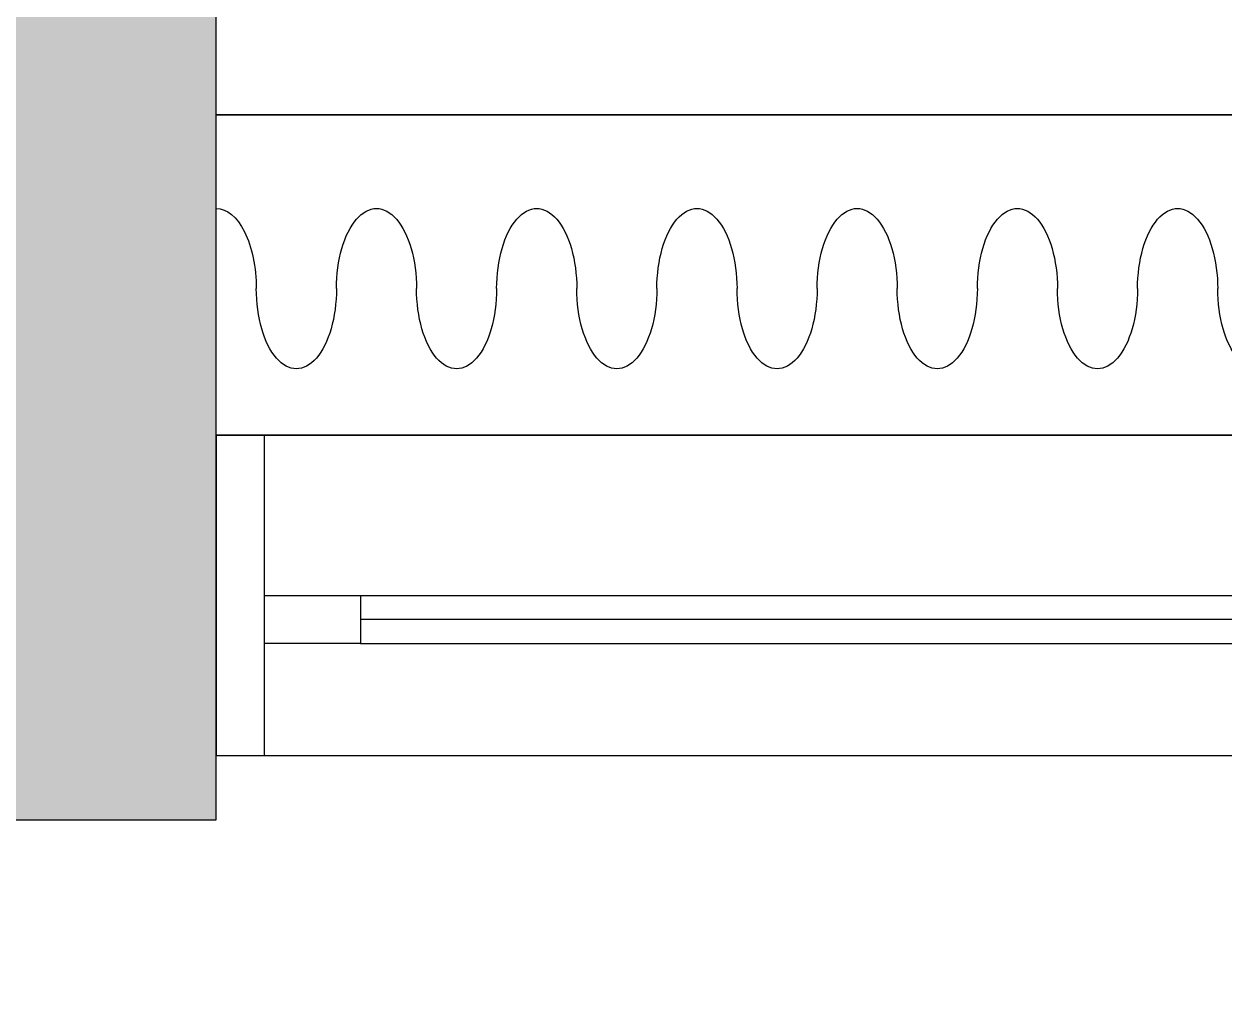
# Model space of a CAD drawing. Header units: millimetres. Extents: x -41292 to 298682, y -22072 to 33155.
# Drawn here: x -37543 to -36794, y 18576 to 19190 of the extents above; entities that cross this region are included whole.
import ezdxf

# ---------------------------------------------------------------- set-up
doc = ezdxf.new("R2010")
doc.units = ezdxf.units.MM
for name, color, linetype in [('01. F-소품', 3, 'Continuous'), ('02-WAL', 2, 'Continuous'), ('06-FUR', 6, 'Continuous'), ('도면층4', 4, 'Continuous'), ('인테리어_해치_벽체', 8, 'Continuous')]:
    doc.layers.add(name, color=color, linetype=linetype)

# ---------------------------------------------------------------- blocks, each defined once
blk = doc.blocks.new('FFSFDF')
at = {"layer": '01. F-소품', "color": 8}
for centre, start_param, end_param in [((1566799.76, 1746779.43), 1.570796, 4.712389), ((1566899.76, 1746779.43), 1.570796, 4.712389), ((1566999.76, 1746779.43), 1.570796, 4.712389), ((1567099.76, 1746779.43), 1.570796, 4.712389), ((1567199.76, 1746779.43), 1.570796, 4.712389), ((1567299.76, 1746779.43), 1.570796, 4.712389), ((1567399.76, 1746779.43), 1.570796, 4.712389), ((1566749.76, 1746779.43), 6.283185, 7.853982), ((1566849.76, 1746779.43), 4.712389, 7.853982), ((1566949.76, 1746779.43), 4.712389, 7.853982), ((1567049.76, 1746779.43), 4.712389, 7.853982), ((1567149.76, 1746779.43), 4.712389, 7.853982), ((1567249.76, 1746779.43), 4.712389, 7.853982), ((1567349.76, 1746779.43), 4.712389, 7.853982)]:
    blk.add_ellipse(centre, major_axis=(0, -50), ratio=0.5, start_param=start_param, end_param=end_param, dxfattribs=at)
blk = doc.blocks.new('shdushs')
at = {"layer": '인테리어_해치_벽체'}
h = blk.add_hatch(color=256, dxfattribs=at)
h.dxf.hatch_style = 1
h.paths.add_polyline_path([(278642.73, 3821.07), (279542.73, 3821.07), (279542.73, 3081.07), (278642.73, 3081.07)], flags=16)
h.paths.add_polyline_path([(277152.73, 3961.07), (277872.73, 3961.07), (277872.73, 151.07), (277922.73, 151.07), (277922.73, 11.07), (277732.73, 11.07), (277732.73, 3821.07), (277732.73, 3821.07), (277732.73, 3821.07), (277152.73, 3821.07)])
h.paths.add_polyline_path([(273717.73, 4561.07), (275322.73, 4561.07), (275322.73, 3821.07), (275272.73, 3821.07), (275272.73, 2461.07), (275322.73, 2461.07), (275322.73, 2321.07), (274602.73, 2321.07), (274602.73, -758.93), (274652.73, -758.93), (274652.73, -898.93), (274462.73, -898.93), (274462.73, 2321.07), (274362.73, 2321.07), (274362.73, 2461.07), (275132.73, 2461.07), (275132.73, 4321.07), (273717.73, 4321.07)])
h.paths.add_polyline_path([(271533.15, 3011.07), (271533.15, 2871.07), (272442.73, 2871.07), (272442.73, 2321.07), (272632.73, 2321.07), (272632.73, 2461.07), (272582.73, 2461.07), (272582.73, 3011.07)])
h.paths.add_polyline_path([(268942.73, 1846.07), (268942.73, 1716.07), (269342.73, 1716.07), (269342.73, -898.93), (271112.73, -906.75), (271112.73, -766.75), (269482.73, -758.93), (269482.73, 2871.07), (270375.78, 2871.07), (270375.78, 3011.07), (269482.73, 3011.07), (269482.73, 4321.07), (270617.73, 4321.07), (270617.73, 4561.07), (269342.73, 4561.07), (269342.73, 1846.07)])
h.paths.add_polyline_path([(276332.73, -2313.93), (277872.73, -2313.93), (277872.73, -2463.93), (276332.73, -2463.93)])
h.paths.add_polyline_path([(275552.73, -898.93), (275552.73, -758.93), (277872.73, -758.93), (277872.73, -898.93)])
h.paths.add_polyline_path([(270682.73, -2463.93), (270342.73, -2463.93), (270342.73, -2313.93), (270682.73, -2313.93)])
h.paths.add_polyline_path([(269842.73, -6133.93), (270682.73, -6133.93), (270682.73, -6283.93), (269842.73, -6283.93)])
h.paths.add_polyline_path([(275142.73, -6283.93), (275681.29, -6283.93), (275681.29, -6133.93), (275382.73, -6133.93), (275382.73, -2463.93), (275432.73, -2463.93), (275432.73, -2313.93), (275142.73, -2313.93), (275142.73, -6283.93)])
h.paths.add_polyline_path([(278812.73, -7888.93), (278812.73, -8128.93), (279782.73, -8128.93), (279782.73, 3961.07), (278502.73, 3961.07), (278502.73, 2941.07), (279542.73, 2941.07), (279542.73, 151.07), (278722.73, 151.07), (278722.73, 11.07), (279542.73, 11.07), (279542.73, -2313.93), (278872.73, -2313.93), (278872.73, -2463.93), (279542.73, -2463.93), (279542.73, -6133.93), (278812.73, -6133.93), (278812.73, -6283.93), (279542.73, -6283.93), (279542.73, -7888.93)])
h.paths.add_polyline_path([(274612.73, -7888.93), (276112.73, -7888.93), (276112.73, -8128.93), (274612.73, -8128.93)])
h.paths.add_polyline_path([(270167.73, -7288.93), (270682.73, -7288.93), (270682.73, -7888.93), (271212.73, -7888.93), (271212.73, -8128.93), (270167.73, -8128.93)])
h.paths.add_polyline_path([(267542.73, -7288.93), (267282.73, -7288.93), (267282.73, -7528.93), (267782.73, -7528.93), (267782.73, -6283.93), (268382.73, -6283.93), (268382.73, -6133.93), (267782.73, -6133.93), (267782.73, -2463.93), (269442.73, -2463.93), (269442.73, -2313.93), (267442.73, -2313.93), (267442.73, -2463.93), (267542.73, -2463.93), (267542.73, -6133.93), (266942.73, -6133.93), (266942.73, -6283.93), (267542.73, -6283.93)])
h.paths.add_polyline_path([(266372.73, 1716.07), (265697.73, 1716.07), (265697.73, -763.93), (266507.73, -763.93), (266507.73, -893.93), (265697.73, -893.93), (265697.73, -2313.93), (266542.73, -2313.93), (266542.73, -2463.93), (264582.73, -2463.93), (264582.73, -6133.93), (265182.73, -6133.93), (265182.73, -6283.93), (264582.73, -6283.93), (264582.73, -7288.93), (265182.73, -7288.93), (265182.73, -7528.93), (264342.73, -7528.93), (264342.73, -2313.93), (265547.73, -2313.93), (265547.73, 1846.07), (266152.73, 1846.07), (266152.73, 2277.91), (266292.73, 2277.91), (266292.73, 1846.07), (266372.73, 1846.07)])
h.paths.add_polyline_path([(266822.73, 1846.07), (268042.73, 1846.07), (268042.73, 1716.07), (267487.73, 1716.07), (267487.73, -893.93), (267307.73, -893.93), (267307.73, -763.93), (267357.73, -763.93), (267357.73, 1716.07), (266822.73, 1716.07)])
h.paths.add_polyline_path([(266342.73, 3961.07), (266152.73, 3961.07), (266152.73, 3177.91), (266292.73, 3177.91), (266292.73, 3821.07), (266342.73, 3821.07)])
at = {"layer": '02-WAL'}
blk.add_lwpolyline([(267542.73, -7288.93), (267282.73, -7288.93), (267282.73, -7528.93), (267782.73, -7528.93), (267782.73, -6283.93), (268382.73, -6283.93), (268382.73, -6133.93), (267782.73, -6133.93), (267782.73, -2463.93), (269442.73, -2463.93), (269442.73, -2313.93), (267442.73, -2313.93), (267442.73, -2463.93), (267542.73, -2463.93), (267542.73, -6133.93), (266942.73, -6133.93), (266942.73, -6283.93), (267542.73, -6283.93), (267542.73, -7288.93)], dxfattribs=at)
blk = doc.blocks.new('sheisdxse')
at = {"layer": '도면층4'}
for p, q in [((335335.63, -37488.93), (335335.63, -37288.93)), ((335335.63, -37288.93), (337720.63, -37288.93)), ((335335.63, -37288.93), (335335.63, -37488.93)), ((335365.63, -37488.93), (335365.63, -37288.93)), ((335425.63, -37388.93), (336511.88, -37388.93)), ((336544.38, -37403.93), (335425.63, -37403.93)), ((335425.63, -37418.93), (336511.88, -37418.93)), ((337720.63, -37488.93), (335335.63, -37488.93))]:
    blk.add_line(p, q, dxfattribs=at)
blk.add_lwpolyline([(335425.63, -37388.93), (335425.63, -37418.93), (335365.63, -37418.93), (335365.63, -37388.93)], close=True, dxfattribs=at)

msp = doc.modelspace()

# ---------------------------------------------------------------- linework, layer by layer
at = {"color": 8, "const_width": 1}
msp.add_lwpolyline([(-35038.14, 18933.42), (-35038.14, 19133.42), (-37423.14, 19133.42)], dxfattribs=at)
at = {"layer": '06-FUR'}
msp.add_lwpolyline([(-36823.14, 20088.42), (-35363.14, 20088.42), (-35363.14, 19938.42), (-35038.14, 19938.42), (-35038.14, 18933.42), (-37423.14, 18933.42), (-37423.14, 19938.42), (-36823.14, 19938.42), (-36823.14, 20088.42)], dxfattribs=at)

# ---------------------------------------------------------------- block references
msp.add_blockref('shdushs', (-305205.87, 26222.34))
at = {"color": 8, "xscale": -1, "rotation": 180}
msp.add_blockref('FFSFDF', (-1604172.91, 1765804.35), dxfattribs=at)

# ---------------------------------------------------------------- next in the draw order: block references
msp.add_blockref('sheisdxse', (-372758.77, 56222.34))

doc.saveas('drawing.dxf')
